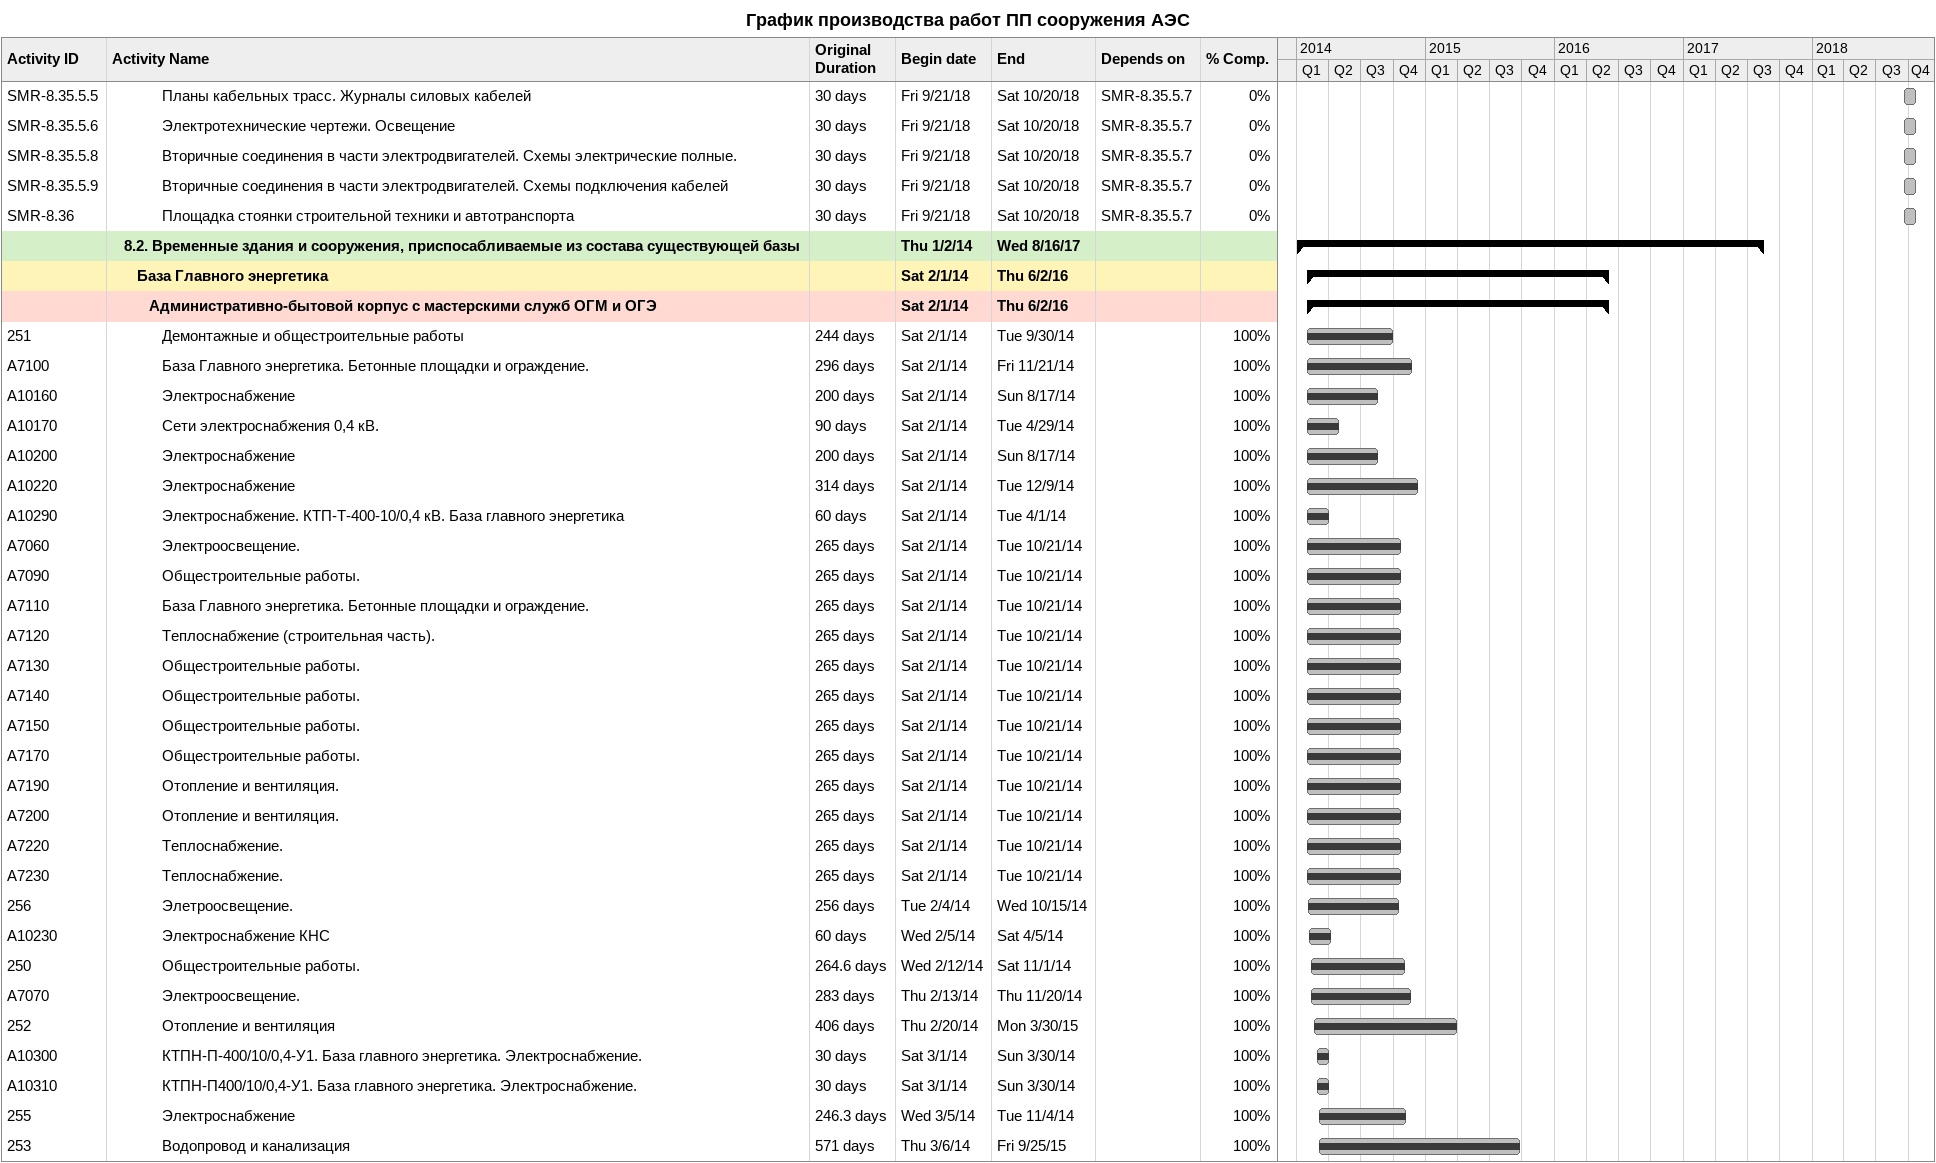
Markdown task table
График производства работ ПП сооружения АЭС

| ID | Level | Task | Original duration | Start | Finish | Predecessors | % complete |
|---|---|---|---|---|---|---|---|
| SMR-8.35.5.5 | 5 | Планы кабельных трасс. Журналы силовых кабелей | 30d | 2018-09-21 | 2018-10-20 | SMR-8.35.5.7 | 0 |
| SMR-8.35.5.6 | 5 | Электротехнические чертежи. Освещение | 30d | 2018-09-21 | 2018-10-20 | SMR-8.35.5.7 | 0 |
| SMR-8.35.5.8 | 5 | Вторичные соединения в части электродвигателей. Схемы электрические полные. | 30d | 2018-09-21 | 2018-10-20 | SMR-8.35.5.7 | 0 |
| SMR-8.35.5.9 | 5 | Вторичные соединения в части электродвигателей. Схемы подключения кабелей | 30d | 2018-09-21 | 2018-10-20 | SMR-8.35.5.7 | 0 |
| SMR-8.36 | 5 | Площадка стоянки строительной техники и автотранспорта | 30d | 2018-09-21 | 2018-10-20 | SMR-8.35.5.7 | 0 |
|  | 2 | **8.2. Временные здания и сооружения, приспосабливаемые из состава существующей базы** |  | 2014-01-02 | 2017-08-16 |  |  |
|  | 3 | **База Главного энергетика** |  | 2014-02-01 | 2016-06-02 |  |  |
|  | 4 | **Административно-бытовой корпус с мастерскими служб ОГМ и ОГЭ** |  | 2014-02-01 | 2016-06-02 |  |  |
| 251 | 5 | Демонтажные и общестроительные работы | 244d | 2014-02-01 | 2014-09-30 |  | 100 |
| A7100 | 5 | База Главного энергетика. Бетонные площадки и ограждение. | 296d | 2014-02-01 | 2014-11-21 |  | 100 |
| A10160 | 5 | Электроснабжение | 200d | 2014-02-01 | 2014-08-17 |  | 100 |
| A10170 | 5 | Сети электроснабжения 0,4 кВ. | 90d | 2014-02-01 | 2014-04-29 |  | 100 |
| A10200 | 5 | Электроснабжение | 200d | 2014-02-01 | 2014-08-17 |  | 100 |
| A10220 | 5 | Электроснабжение | 314d | 2014-02-01 | 2014-12-09 |  | 100 |
| A10290 | 5 | Электроснабжение. КТП-Т-400-10/0,4 кВ. База главного энергетика | 60d | 2014-02-01 | 2014-04-01 |  | 100 |
| A7060 | 5 | Электроосвещение. | 265d | 2014-02-01 | 2014-10-21 |  | 100 |
| A7090 | 5 | Общестроительные работы. | 265d | 2014-02-01 | 2014-10-21 |  | 100 |
| A7110 | 5 | База Главного энергетика. Бетонные площадки и ограждение. | 265d | 2014-02-01 | 2014-10-21 |  | 100 |
| A7120 | 5 | Теплоснабжение (строительная часть). | 265d | 2014-02-01 | 2014-10-21 |  | 100 |
| A7130 | 5 | Общестроительные работы. | 265d | 2014-02-01 | 2014-10-21 |  | 100 |
| A7140 | 5 | Общестроительные работы. | 265d | 2014-02-01 | 2014-10-21 |  | 100 |
| A7150 | 5 | Общестроительные работы. | 265d | 2014-02-01 | 2014-10-21 |  | 100 |
| A7170 | 5 | Общестроительные работы. | 265d | 2014-02-01 | 2014-10-21 |  | 100 |
| A7190 | 5 | Отопление и вентиляция. | 265d | 2014-02-01 | 2014-10-21 |  | 100 |
| A7200 | 5 | Отопление и вентиляция. | 265d | 2014-02-01 | 2014-10-21 |  | 100 |
| A7220 | 5 | Теплоснабжение. | 265d | 2014-02-01 | 2014-10-21 |  | 100 |
| A7230 | 5 | Теплоснабжение. | 265d | 2014-02-01 | 2014-10-21 |  | 100 |
| 256 | 5 | Элетроосвещение. | 256d | 2014-02-04 | 2014-10-15 |  | 100 |
| A10230 | 5 | Электроснабжение КНС | 60d | 2014-02-05 | 2014-04-05 |  | 100 |
| 250 | 5 | Общестроительные работы. | 264.6d | 2014-02-12 | 2014-11-01 |  | 100 |
| A7070 | 5 | Электроосвещение. | 283d | 2014-02-13 | 2014-11-20 |  | 100 |
| 252 | 5 | Отопление и вентиляция | 406d | 2014-02-20 | 2015-03-30 |  | 100 |
| A10300 | 5 | КТПH-П-400/10/0,4-У1. База главного энергетика. Электроснабжение. | 30d | 2014-03-01 | 2014-03-30 |  | 100 |
| A10310 | 5 | КТПH-П400/10/0,4-У1. База главного энергетика. Электроснабжение. | 30d | 2014-03-01 | 2014-03-30 |  | 100 |
| 255 | 5 | Электроснабжение | 246.3d | 2014-03-05 | 2014-11-04 |  | 100 |
| 253 | 5 | Водопровод и канализация | 571d | 2014-03-06 | 2015-09-25 |  | 100 |
